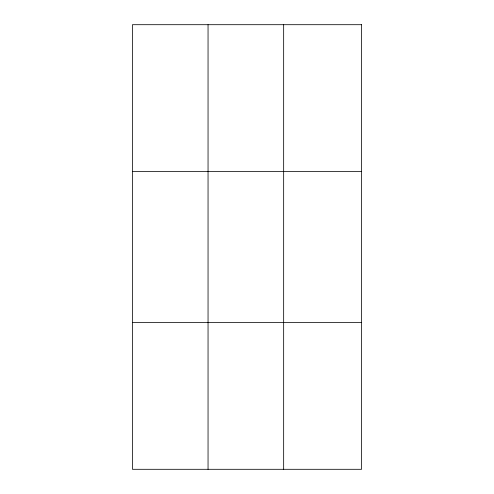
<?xml version="1.0" encoding="UTF-8"?>
<svg xmlns="http://www.w3.org/2000/svg" width="494" height="494" viewBox="0 0 494 494"><rect width="100%" height="100%" fill="white"/><g stroke="black" fill="none" stroke-linecap="round" stroke-linejoin="round"><path stroke-width="0.74" d="M208.048 24.7L208.048 469.3M283.661 24.7L283.661 469.3M132.441 171.418L361.559 171.418M132.441 322.582L361.559 322.582M361.559 24.7L361.559 469.3L132.441 469.3L132.441 24.7L361.559 24.7"/></g></svg>
